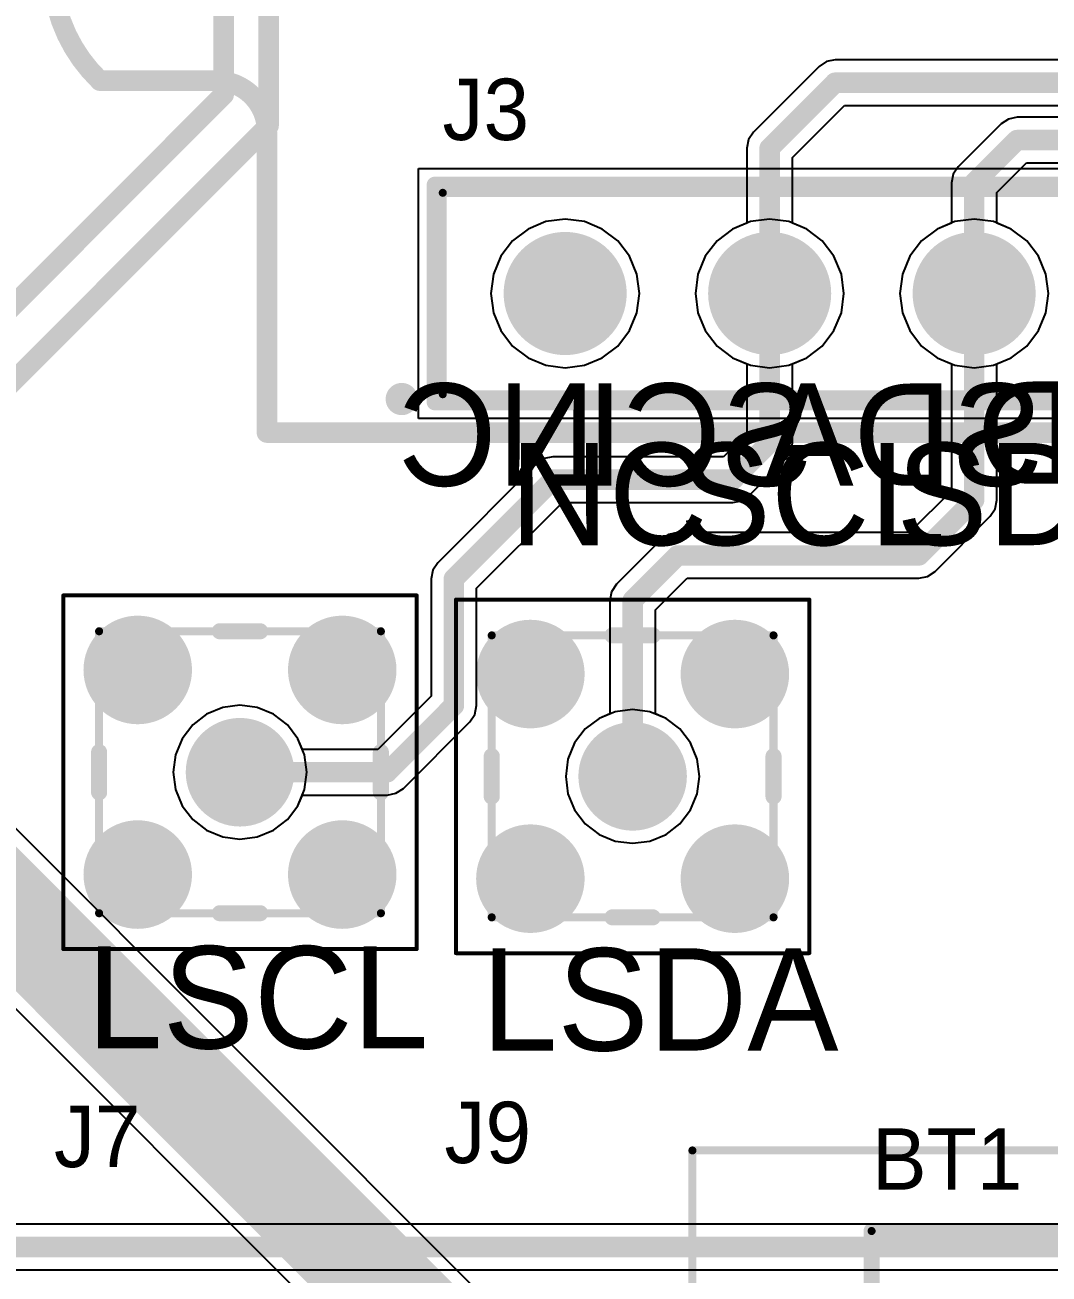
# Model space of a CAD drawing. Header units: millimetres. Extents: x 307 to 423, y 231 to 400.
# Drawn here: x 357.08 to 369.8, y 275.06 to 290.57 of the extents above; entities that cross this region are included whole.
import ezdxf

# ---------------------------------------------------------------- set-up
doc = ezdxf.new("R2010")
doc.units = ezdxf.units.MM
for name, color, linetype in [('BottomLayer', 5, 'Continuous'), ('BottomOverlay', 54, 'Continuous'), ('BottomSolder', 6, 'Continuous'), ('Mechanical13', 56, 'Continuous'), ('Mechanical15', 56, 'Continuous'), ('Mechanical20', 56, 'Continuous'), ('MidLayer1', 16, 'Continuous'), ('MidLayer2', 76, 'Continuous'), ('MultiLayer', 9, 'Continuous'), ('PadHoleLayer', 156, 'Continuous'), ('TopLayer', 1, 'Continuous'), ('TopOverlay', 2, 'Continuous'), ('TopSolder', 216, 'Continuous')]:
    doc.layers.add(name, color=color, linetype=linetype)

# ---------------------------------------------------------------- blocks, each defined once
blk = doc.blocks.new('SAMTEC_MMCX_J_P_H_ST_TH1_433')
at = {"layer": 'BottomLayer', "const_width": 0.674}
for points in [[(-1.607, 1.27, 1), (-0.933, 1.27, 1)], [(0.933, 1.27, 1), (1.607, 1.27, 1)], [(-0.337, 0, 1), (0.337, 0, 1)], [(-1.607, -1.27, 1), (-0.933, -1.27, 1)], [(0.933, -1.27, 1), (1.607, -1.27, 1)]]:
    blk.add_lwpolyline(points, format="xyb", close=True, dxfattribs=at)
at = {"layer": 'BottomSolder', "const_width": 0.674}
for points in [[(-1.607, 1.27, 1), (-0.933, 1.27, 1)], [(0.933, 1.27, 1), (1.607, 1.27, 1)], [(-0.337, 0, 1), (0.337, 0, 1)], [(-1.607, -1.27, 1), (-0.933, -1.27, 1)], [(0.933, -1.27, 1), (1.607, -1.27, 1)]]:
    blk.add_lwpolyline(points, format="xyb", close=True, dxfattribs=at)
at = {"layer": 'Mechanical13', "const_width": 0.1}
for points in [[(-1.75, -1.75), (-1.75, 1.75)], [(-1.75, 1.75), (1.75, 1.75)], [(1.75, -1.75), (1.75, 1.75)], [(-1.75, -1.75), (1.75, -1.75)]]:
    blk.add_lwpolyline(points, dxfattribs=at)
at = {"layer": 'Mechanical13', "const_width": 0.05}
for points in [[(-1.775, 1.75, 1), (-1.725, 1.75, 1)], [(-1.775, 1.75, 1), (-1.725, 1.75, 1)], [(1.725, 1.75, 1), (1.775, 1.75, 1)], [(1.725, 1.75, 1), (1.775, 1.75, 1)], [(-1.775, -1.75, 1), (-1.725, -1.75, 1)], [(-1.775, -1.75, 1), (-1.725, -1.75, 1)], [(1.725, -1.75, 1), (1.775, -1.75, 1)], [(1.725, -1.75, 1), (1.775, -1.75, 1)]]:
    blk.add_lwpolyline(points, format="xyb", close=True, dxfattribs=at)
at = {"layer": 'Mechanical15', "const_width": 0.05}
for points in [[(-2.195, -2.195), (-2.195, 2.195)], [(-2.195, 2.195), (2.195, 2.195)], [(2.195, -2.195), (2.195, 2.195)], [(-2.195, -2.195), (2.195, -2.195)]]:
    blk.add_lwpolyline(points, dxfattribs=at)
at = {"layer": 'Mechanical15', "const_width": 0.025}
for points in [[(-2.207, 2.195, 1), (-2.183, 2.195, 1)], [(-2.207, 2.195, 1), (-2.183, 2.195, 1)], [(2.183, 2.195, 1), (2.207, 2.195, 1)], [(2.183, 2.195, 1), (2.207, 2.195, 1)], [(-2.207, -2.195, 1), (-2.183, -2.195, 1)], [(-2.207, -2.195, 1), (-2.183, -2.195, 1)], [(2.183, -2.195, 1), (2.207, -2.195, 1)], [(2.183, -2.195, 1), (2.207, -2.195, 1)]]:
    blk.add_lwpolyline(points, format="xyb", close=True, dxfattribs=at)
at = {"layer": 'MidLayer1', "const_width": 0.674}
for points in [[(-1.607, 1.27, 1), (-0.933, 1.27, 1)], [(0.933, 1.27, 1), (1.607, 1.27, 1)], [(-0.337, 0, 1), (0.337, 0, 1)], [(-1.607, -1.27, 1), (-0.933, -1.27, 1)], [(0.933, -1.27, 1), (1.607, -1.27, 1)]]:
    blk.add_lwpolyline(points, format="xyb", close=True, dxfattribs=at)
at = {"layer": 'MidLayer2', "const_width": 0.674}
for points in [[(-1.607, 1.27, 1), (-0.933, 1.27, 1)], [(0.933, 1.27, 1), (1.607, 1.27, 1)], [(-0.337, 0, 1), (0.337, 0, 1)], [(-1.607, -1.27, 1), (-0.933, -1.27, 1)], [(0.933, -1.27, 1), (1.607, -1.27, 1)]]:
    blk.add_lwpolyline(points, format="xyb", close=True, dxfattribs=at)
at = {"layer": 'MultiLayer', "const_width": 0.674}
for points in [[(-1.607, 1.27, 1), (-0.933, 1.27, 1)], [(0.933, 1.27, 1), (1.607, 1.27, 1)], [(-0.337, 0, 1), (0.337, 0, 1)], [(-1.607, -1.27, 1), (-0.933, -1.27, 1)], [(0.933, -1.27, 1), (1.607, -1.27, 1)]]:
    blk.add_lwpolyline(points, format="xyb", close=True, dxfattribs=at)
at = {"layer": 'PadHoleLayer', "const_width": 0.42}
for points in [[(-1.48, 1.27, 1), (-1.06, 1.27, 1)], [(1.06, 1.27, 1), (1.48, 1.27, 1)], [(-0.21, 0, 1), (0.21, 0, 1)], [(-1.48, -1.27, 1), (-1.06, -1.27, 1)], [(1.06, -1.27, 1), (1.48, -1.27, 1)]]:
    blk.add_lwpolyline(points, format="xyb", close=True, dxfattribs=at)
at = {"layer": 'TopLayer', "const_width": 0.674}
for points in [[(-1.607, 1.27, 1), (-0.933, 1.27, 1)], [(0.933, 1.27, 1), (1.607, 1.27, 1)], [(-0.337, 0, 1), (0.337, 0, 1)], [(-1.607, -1.27, 1), (-0.933, -1.27, 1)], [(0.933, -1.27, 1), (1.607, -1.27, 1)]]:
    blk.add_lwpolyline(points, format="xyb", close=True, dxfattribs=at)
at = {"layer": 'TopOverlay', "const_width": 0.2}
for points in [[(-0.25, 1.75), (0.25, 1.75)], [(-1.75, -0.25), (-1.75, 0.25)], [(1.75, -0.25), (1.75, 0.25)], [(-0.25, -1.75), (0.25, -1.75)]]:
    blk.add_lwpolyline(points, dxfattribs=at)
at = {"layer": 'TopOverlay', "const_width": 0.1}
for points in [[(-0.3, 1.75, 1), (-0.2, 1.75, 1)], [(0.2, 1.75, 1), (0.3, 1.75, 1)], [(-1.8, 0.25, 1), (-1.7, 0.25, 1)], [(1.7, 0.25, 1), (1.8, 0.25, 1)], [(-1.8, -0.25, 1), (-1.7, -0.25, 1)], [(1.7, -0.25, 1), (1.8, -0.25, 1)], [(-0.3, -1.75, 1), (-0.2, -1.75, 1)], [(0.2, -1.75, 1), (0.3, -1.75, 1)]]:
    blk.add_lwpolyline(points, format="xyb", close=True, dxfattribs=at)
at = {"layer": 'TopSolder', "const_width": 0.674}
for points in [[(-1.607, 1.27, 1), (-0.933, 1.27, 1)], [(0.933, 1.27, 1), (1.607, 1.27, 1)], [(-0.337, 0, 1), (0.337, 0, 1)], [(-1.607, -1.27, 1), (-0.933, -1.27, 1)], [(0.933, -1.27, 1), (1.607, -1.27, 1)]]:
    blk.add_lwpolyline(points, format="xyb", close=True, dxfattribs=at)
blk = doc.blocks.new('SAMTEC_MMCX_J_P_H_ST_TH1_434')
at = {"layer": 'BottomLayer', "const_width": 0.674}
for points in [[(-1.607, 1.27, 1), (-0.933, 1.27, 1)], [(0.933, 1.27, 1), (1.607, 1.27, 1)], [(-0.337, 0, 1), (0.337, 0, 1)], [(-1.607, -1.27, 1), (-0.933, -1.27, 1)], [(0.933, -1.27, 1), (1.607, -1.27, 1)]]:
    blk.add_lwpolyline(points, format="xyb", close=True, dxfattribs=at)
at = {"layer": 'BottomSolder', "const_width": 0.674}
for points in [[(-1.607, 1.27, 1), (-0.933, 1.27, 1)], [(0.933, 1.27, 1), (1.607, 1.27, 1)], [(-0.337, 0, 1), (0.337, 0, 1)], [(-1.607, -1.27, 1), (-0.933, -1.27, 1)], [(0.933, -1.27, 1), (1.607, -1.27, 1)]]:
    blk.add_lwpolyline(points, format="xyb", close=True, dxfattribs=at)
at = {"layer": 'Mechanical13', "const_width": 0.1}
for points in [[(-1.75, -1.75), (-1.75, 1.75)], [(-1.75, 1.75), (1.75, 1.75)], [(1.75, -1.75), (1.75, 1.75)], [(-1.75, -1.75), (1.75, -1.75)]]:
    blk.add_lwpolyline(points, dxfattribs=at)
at = {"layer": 'Mechanical13', "const_width": 0.05}
for points in [[(-1.775, 1.75, 1), (-1.725, 1.75, 1)], [(-1.775, 1.75, 1), (-1.725, 1.75, 1)], [(1.725, 1.75, 1), (1.775, 1.75, 1)], [(1.725, 1.75, 1), (1.775, 1.75, 1)], [(-1.775, -1.75, 1), (-1.725, -1.75, 1)], [(-1.775, -1.75, 1), (-1.725, -1.75, 1)], [(1.725, -1.75, 1), (1.775, -1.75, 1)], [(1.725, -1.75, 1), (1.775, -1.75, 1)]]:
    blk.add_lwpolyline(points, format="xyb", close=True, dxfattribs=at)
at = {"layer": 'Mechanical15', "const_width": 0.05}
for points in [[(-2.195, -2.195), (-2.195, 2.195)], [(-2.195, 2.195), (2.195, 2.195)], [(2.195, -2.195), (2.195, 2.195)], [(-2.195, -2.195), (2.195, -2.195)]]:
    blk.add_lwpolyline(points, dxfattribs=at)
at = {"layer": 'Mechanical15', "const_width": 0.025}
for points in [[(-2.207, 2.195, 1), (-2.183, 2.195, 1)], [(-2.207, 2.195, 1), (-2.183, 2.195, 1)], [(2.183, 2.195, 1), (2.207, 2.195, 1)], [(2.183, 2.195, 1), (2.207, 2.195, 1)], [(-2.207, -2.195, 1), (-2.183, -2.195, 1)], [(-2.207, -2.195, 1), (-2.183, -2.195, 1)], [(2.183, -2.195, 1), (2.207, -2.195, 1)], [(2.183, -2.195, 1), (2.207, -2.195, 1)]]:
    blk.add_lwpolyline(points, format="xyb", close=True, dxfattribs=at)
at = {"layer": 'MidLayer1', "const_width": 0.674}
for points in [[(-1.607, 1.27, 1), (-0.933, 1.27, 1)], [(0.933, 1.27, 1), (1.607, 1.27, 1)], [(-0.337, 0, 1), (0.337, 0, 1)], [(-1.607, -1.27, 1), (-0.933, -1.27, 1)], [(0.933, -1.27, 1), (1.607, -1.27, 1)]]:
    blk.add_lwpolyline(points, format="xyb", close=True, dxfattribs=at)
at = {"layer": 'MidLayer2', "const_width": 0.674}
for points in [[(-1.607, 1.27, 1), (-0.933, 1.27, 1)], [(0.933, 1.27, 1), (1.607, 1.27, 1)], [(-0.337, 0, 1), (0.337, 0, 1)], [(-1.607, -1.27, 1), (-0.933, -1.27, 1)], [(0.933, -1.27, 1), (1.607, -1.27, 1)]]:
    blk.add_lwpolyline(points, format="xyb", close=True, dxfattribs=at)
at = {"layer": 'MultiLayer', "const_width": 0.674}
for points in [[(-1.607, 1.27, 1), (-0.933, 1.27, 1)], [(0.933, 1.27, 1), (1.607, 1.27, 1)], [(-0.337, 0, 1), (0.337, 0, 1)], [(-1.607, -1.27, 1), (-0.933, -1.27, 1)], [(0.933, -1.27, 1), (1.607, -1.27, 1)]]:
    blk.add_lwpolyline(points, format="xyb", close=True, dxfattribs=at)
at = {"layer": 'PadHoleLayer', "const_width": 0.42}
for points in [[(-1.48, 1.27, 1), (-1.06, 1.27, 1)], [(1.06, 1.27, 1), (1.48, 1.27, 1)], [(-0.21, 0, 1), (0.21, 0, 1)], [(-1.48, -1.27, 1), (-1.06, -1.27, 1)], [(1.06, -1.27, 1), (1.48, -1.27, 1)]]:
    blk.add_lwpolyline(points, format="xyb", close=True, dxfattribs=at)
at = {"layer": 'TopLayer', "const_width": 0.674}
for points in [[(-1.607, 1.27, 1), (-0.933, 1.27, 1)], [(0.933, 1.27, 1), (1.607, 1.27, 1)], [(-0.337, 0, 1), (0.337, 0, 1)], [(-1.607, -1.27, 1), (-0.933, -1.27, 1)], [(0.933, -1.27, 1), (1.607, -1.27, 1)]]:
    blk.add_lwpolyline(points, format="xyb", close=True, dxfattribs=at)
at = {"layer": 'TopOverlay', "const_width": 0.2}
for points in [[(-0.25, 1.75), (0.25, 1.75)], [(-1.75, -0.25), (-1.75, 0.25)], [(1.75, -0.25), (1.75, 0.25)], [(-0.25, -1.75), (0.25, -1.75)]]:
    blk.add_lwpolyline(points, dxfattribs=at)
at = {"layer": 'TopOverlay', "const_width": 0.1}
for points in [[(-0.3, 1.75, 1), (-0.2, 1.75, 1)], [(0.2, 1.75, 1), (0.3, 1.75, 1)], [(-1.8, 0.25, 1), (-1.7, 0.25, 1)], [(1.7, 0.25, 1), (1.8, 0.25, 1)], [(-1.8, -0.25, 1), (-1.7, -0.25, 1)], [(1.7, -0.25, 1), (1.8, -0.25, 1)], [(-0.3, -1.75, 1), (-0.2, -1.75, 1)], [(0.2, -1.75, 1), (0.3, -1.75, 1)]]:
    blk.add_lwpolyline(points, format="xyb", close=True, dxfattribs=at)
at = {"layer": 'TopSolder', "const_width": 0.674}
for points in [[(-1.607, 1.27, 1), (-0.933, 1.27, 1)], [(0.933, 1.27, 1), (1.607, 1.27, 1)], [(-0.337, 0, 1), (0.337, 0, 1)], [(-1.607, -1.27, 1), (-0.933, -1.27, 1)], [(0.933, -1.27, 1), (1.607, -1.27, 1)]]:
    blk.add_lwpolyline(points, format="xyb", close=True, dxfattribs=at)
blk = doc.blocks.new('61300411821_436')
at = {"layer": 'BottomLayer', "const_width": 0.765}
for points in [[(-4.192, 0, 1), (-3.428, 0, 1)], [(-1.652, 0, 1), (-0.888, 0, 1)], [(0.888, 0, 1), (1.652, 0, 1)], [(3.428, 0, 1), (4.192, 0, 1)]]:
    blk.add_lwpolyline(points, format="xyb", close=True, dxfattribs=at)
at = {"layer": 'BottomSolder', "const_width": 0.765}
for points in [[(-4.192, 0, 1), (-3.428, 0, 1)], [(-1.652, 0, 1), (-0.888, 0, 1)], [(0.888, 0, 1), (1.652, 0, 1)], [(3.428, 0, 1), (4.192, 0, 1)]]:
    blk.add_lwpolyline(points, format="xyb", close=True, dxfattribs=at)
at = {"layer": 'Mechanical13', "const_width": 0.1}
for points in [[(-5.33, -1.25), (-5.33, 1.25)], [(-5.33, 1.25), (5.33, 1.25)], [(5.33, -1.25), (5.33, 1.25)], [(-5.33, -1.25), (5.33, -1.25)]]:
    blk.add_lwpolyline(points, dxfattribs=at)
at = {"layer": 'Mechanical13', "const_width": 0.05}
for points in [[(-5.355, 1.25, 1), (-5.305, 1.25, 1)], [(-5.355, 1.25, 1), (-5.305, 1.25, 1)], [(5.305, 1.25, 1), (5.355, 1.25, 1)], [(5.305, 1.25, 1), (5.355, 1.25, 1)], [(-5.355, -1.25, 1), (-5.305, -1.25, 1)], [(-5.355, -1.25, 1), (-5.305, -1.25, 1)], [(5.305, -1.25, 1), (5.355, -1.25, 1)], [(5.305, -1.25, 1), (5.355, -1.25, 1)]]:
    blk.add_lwpolyline(points, format="xyb", close=True, dxfattribs=at)
at = {"layer": 'Mechanical15'}
for p, q in [((-5.63, -1.55), (-5.63, 1.55)), ((-5.63, 1.55), (5.63, 1.55)), ((5.63, 1.55), (5.63, -1.55)), ((5.63, -1.55), (-5.63, -1.55))]:
    blk.add_line(p, q, dxfattribs=at)
at = {"layer": 'MidLayer1', "const_width": 0.765}
for points in [[(-4.192, 0, 1), (-3.428, 0, 1)], [(-1.652, 0, 1), (-0.888, 0, 1)], [(0.888, 0, 1), (1.652, 0, 1)], [(3.428, 0, 1), (4.192, 0, 1)]]:
    blk.add_lwpolyline(points, format="xyb", close=True, dxfattribs=at)
at = {"layer": 'MidLayer2', "const_width": 0.765}
for points in [[(-4.192, 0, 1), (-3.428, 0, 1)], [(-1.652, 0, 1), (-0.888, 0, 1)], [(0.888, 0, 1), (1.652, 0, 1)], [(3.428, 0, 1), (4.192, 0, 1)]]:
    blk.add_lwpolyline(points, format="xyb", close=True, dxfattribs=at)
at = {"layer": 'MultiLayer', "const_width": 0.765}
for points in [[(-4.192, 0, 1), (-3.428, 0, 1)], [(-1.652, 0, 1), (-0.888, 0, 1)], [(0.888, 0, 1), (1.652, 0, 1)], [(3.428, 0, 1), (4.192, 0, 1)]]:
    blk.add_lwpolyline(points, format="xyb", close=True, dxfattribs=at)
at = {"layer": 'PadHoleLayer', "const_width": 0.51}
for points in [[(-4.065, 0, 1), (-3.555, 0, 1)], [(-1.525, 0, 1), (-1.015, 0, 1)], [(1.015, 0, 1), (1.525, 0, 1)], [(3.555, 0, 1), (4.065, 0, 1)]]:
    blk.add_lwpolyline(points, format="xyb", close=True, dxfattribs=at)
at = {"layer": 'TopLayer', "const_width": 0.765}
for points in [[(-4.192, 0, 1), (-3.428, 0, 1)], [(-1.652, 0, 1), (-0.888, 0, 1)], [(0.888, 0, 1), (1.652, 0, 1)], [(3.428, 0, 1), (4.192, 0, 1)]]:
    blk.add_lwpolyline(points, format="xyb", close=True, dxfattribs=at)
at = {"layer": 'TopOverlay', "const_width": 0.2}
for points in [[(-5.43, -1.35), (-5.43, 1.35)], [(-5.43, 1.35), (5.43, 1.35)], [(5.43, -1.35), (5.43, 1.35)], [(-5.43, -1.35), (5.43, -1.35)]]:
    blk.add_lwpolyline(points, dxfattribs=at)
at = {"layer": 'TopOverlay'}
for points, const_width in [([(-5.48, 1.35, 1), (-5.38, 1.35, 1)], 0.1), ([(-5.48, 1.35, 1), (-5.38, 1.35, 1)], 0.1), ([(5.38, 1.35, 1), (5.48, 1.35, 1)], 0.1), ([(5.38, 1.35, 1), (5.48, 1.35, 1)], 0.1), ([(-5.74, -1.31, 1), (-5.94, -1.31, 1)], 0.2), ([(-5.99, -1.31, 1), (-5.89, -1.31, 1)], 0.1), ([(-5.79, -1.31, 1), (-5.69, -1.31, 1)], 0.1), ([(-5.48, -1.35, 1), (-5.38, -1.35, 1)], 0.1), ([(-5.48, -1.35, 1), (-5.38, -1.35, 1)], 0.1), ([(5.38, -1.35, 1), (5.48, -1.35, 1)], 0.1), ([(5.38, -1.35, 1), (5.48, -1.35, 1)], 0.1)]:
    blk.add_lwpolyline(points, format="xyb", close=True, dxfattribs=dict(at, const_width=const_width))
at = {"layer": 'TopSolder', "const_width": 0.765}
for points in [[(-4.192, 0, 1), (-3.428, 0, 1)], [(-1.652, 0, 1), (-0.888, 0, 1)], [(0.888, 0, 1), (1.652, 0, 1)], [(3.428, 0, 1), (4.192, 0, 1)]]:
    blk.add_lwpolyline(points, format="xyb", close=True, dxfattribs=at)
blk = doc.blocks.new('TS14121260BK260SCRD_480')
at = {"layer": 'BottomLayer', "const_width": 0.975}
for points in [[(12.013, 0, 1), (12.988, 0, 1)], [(-0.487, -5, 1), (0.487, -5, 1)], [(12.013, -5, 1), (12.988, -5, 1)]]:
    blk.add_lwpolyline(points, format="xyb", close=True, dxfattribs=at)
at = {"layer": 'BottomLayer'}
blk.add_solid([(-0.975, -0.975), (0.975, -0.975), (-0.975, 0.975), (0.975, 0.975)], dxfattribs=at)
at = {"layer": 'BottomSolder', "const_width": 0.975}
for points in [[(12.013, 0, 1), (12.988, 0, 1)], [(-0.487, -5, 1), (0.487, -5, 1)], [(12.013, -5, 1), (12.988, -5, 1)]]:
    blk.add_lwpolyline(points, format="xyb", close=True, dxfattribs=at)
at = {"layer": 'BottomSolder'}
blk.add_solid([(-0.975, -0.975), (0.975, -0.975), (-0.975, 0.975), (0.975, 0.975)], dxfattribs=at)
at = {"layer": 'Mechanical15', "const_width": 0.1}
for points in [[(0.25, -8.5), (0.25, 3.5)], [(0.25, 3.5), (12.25, 3.5)], [(12.25, -8.5), (12.25, 3.5)], [(0.25, -8.5), (12.25, -8.5)]]:
    blk.add_lwpolyline(points, dxfattribs=at)
at = {"layer": 'Mechanical15', "const_width": 0.05}
for points in [[(0.225, 3.5, 1), (0.275, 3.5, 1)], [(0.225, 3.5, 1), (0.275, 3.5, 1)], [(12.225, 3.5, 1), (12.275, 3.5, 1)], [(12.225, 3.5, 1), (12.275, 3.5, 1)], [(0.225, -8.5, 1), (0.275, -8.5, 1)], [(0.225, -8.5, 1), (0.275, -8.5, 1)], [(12.225, -8.5, 1), (12.275, -8.5, 1)], [(12.225, -8.5, 1), (12.275, -8.5, 1)]]:
    blk.add_lwpolyline(points, format="xyb", close=True, dxfattribs=at)
at = {"layer": 'Mechanical20', "const_width": 0.1}
for points in [[(-1.975, -9.5), (-1.975, 4.5)], [(-1.975, 4.5), (14.475, 4.5)], [(14.475, -9.5), (14.475, 4.5)], [(-1.975, -9.5), (14.475, -9.5)]]:
    blk.add_lwpolyline(points, dxfattribs=at)
at = {"layer": 'Mechanical20', "const_width": 0.05}
for points in [[(-2, 4.5, 1), (-1.95, 4.5, 1)], [(-2, 4.5, 1), (-1.95, 4.5, 1)], [(14.45, 4.5, 1), (14.5, 4.5, 1)], [(14.45, 4.5, 1), (14.5, 4.5, 1)], [(-2, -9.5, 1), (-1.95, -9.5, 1)], [(-2, -9.5, 1), (-1.95, -9.5, 1)], [(14.45, -9.5, 1), (14.5, -9.5, 1)], [(14.45, -9.5, 1), (14.5, -9.5, 1)]]:
    blk.add_lwpolyline(points, format="xyb", close=True, dxfattribs=at)
at = {"layer": 'MidLayer1', "const_width": 0.975}
for points in [[(12.013, 0, 1), (12.988, 0, 1)], [(-0.487, -5, 1), (0.487, -5, 1)], [(12.013, -5, 1), (12.988, -5, 1)]]:
    blk.add_lwpolyline(points, format="xyb", close=True, dxfattribs=at)
at = {"layer": 'MidLayer1'}
blk.add_solid([(-0.975, -0.975), (0.975, -0.975), (-0.975, 0.975), (0.975, 0.975)], dxfattribs=at)
at = {"layer": 'MidLayer2', "const_width": 0.975}
for points in [[(12.013, 0, 1), (12.988, 0, 1)], [(-0.487, -5, 1), (0.487, -5, 1)], [(12.013, -5, 1), (12.988, -5, 1)]]:
    blk.add_lwpolyline(points, format="xyb", close=True, dxfattribs=at)
at = {"layer": 'MidLayer2'}
blk.add_solid([(-0.975, -0.975), (0.975, -0.975), (-0.975, 0.975), (0.975, 0.975)], dxfattribs=at)
at = {"layer": 'MultiLayer', "const_width": 0.975}
for points in [[(12.013, 0, 1), (12.988, 0, 1)], [(-0.487, -5, 1), (0.487, -5, 1)], [(12.013, -5, 1), (12.988, -5, 1)]]:
    blk.add_lwpolyline(points, format="xyb", close=True, dxfattribs=at)
at = {"layer": 'MultiLayer'}
blk.add_solid([(-0.975, -0.975), (0.975, -0.975), (-0.975, 0.975), (0.975, 0.975)], dxfattribs=at)
at = {"layer": 'PadHoleLayer', "const_width": 0.65}
for points in [[(-0.325, 0, 1), (0.325, 0, 1)], [(12.175, 0, 1), (12.825, 0, 1)], [(-0.325, -5, 1), (0.325, -5, 1)], [(12.175, -5, 1), (12.825, -5, 1)]]:
    blk.add_lwpolyline(points, format="xyb", close=True, dxfattribs=at)
at = {"layer": 'TopLayer', "const_width": 0.975}
for points in [[(12.013, 0, 1), (12.988, 0, 1)], [(-0.487, -5, 1), (0.487, -5, 1)], [(12.013, -5, 1), (12.988, -5, 1)]]:
    blk.add_lwpolyline(points, format="xyb", close=True, dxfattribs=at)
at = {"layer": 'TopLayer'}
blk.add_solid([(-0.975, -0.975), (0.975, -0.975), (-0.975, 0.975), (0.975, 0.975)], dxfattribs=at)
at = {"layer": 'TopOverlay', "const_width": 0.2}
for points in [[(0.25, 1.3), (0.25, 3.5)], [(0.25, 3.5), (12.25, 3.5)], [(12.25, 1.3), (12.25, 3.5)], [(0.25, -3.7), (0.25, -1.3)], [(12.25, -3.7), (12.25, -1.3)], [(0.25, -8.5), (0.25, -6.3)], [(12.25, -8.5), (12.25, -6.3)], [(0.25, -8.5), (12.25, -8.5)]]:
    blk.add_lwpolyline(points, dxfattribs=at)
at = {"layer": 'TopOverlay'}
for points, const_width in [([(0.2, 3.5, 1), (0.3, 3.5, 1)], 0.1), ([(0.2, 3.5, 1), (0.3, 3.5, 1)], 0.1), ([(12.2, 3.5, 1), (12.3, 3.5, 1)], 0.1), ([(12.2, 3.5, 1), (12.3, 3.5, 1)], 0.1), ([(0.2, 1.3, 1), (0.3, 1.3, 1)], 0.1), ([(12.2, 1.3, 1), (12.3, 1.3, 1)], 0.1), ([(-1.625, 0, 1), (-1.575, 0, 1)], 0.05), ([(-1.625, 0, 1), (-1.575, 0, 1)], 0.05), ([(-1.525, 0, 1), (-1.475, 0, 1)], 0.05), ([(-1.525, 0, 1), (-1.475, 0, 1)], 0.05), ([(0.2, -1.3, 1), (0.3, -1.3, 1)], 0.1), ([(12.2, -1.3, 1), (12.3, -1.3, 1)], 0.1), ([(0.2, -3.7, 1), (0.3, -3.7, 1)], 0.1), ([(12.2, -3.7, 1), (12.3, -3.7, 1)], 0.1), ([(0.2, -6.3, 1), (0.3, -6.3, 1)], 0.1), ([(12.2, -6.3, 1), (12.3, -6.3, 1)], 0.1), ([(0.2, -8.5, 1), (0.3, -8.5, 1)], 0.1), ([(0.2, -8.5, 1), (0.3, -8.5, 1)], 0.1), ([(12.2, -8.5, 1), (12.3, -8.5, 1)], 0.1), ([(12.2, -8.5, 1), (12.3, -8.5, 1)], 0.1)]:
    blk.add_lwpolyline(points, format="xyb", close=True, dxfattribs=dict(at, const_width=const_width))
at = {"layer": 'TopOverlay', "const_width": 0.1}
for points in [[(-1.6, 0, -1), (-1.5, 0)], [(-1.5, 0, -1), (-1.6, 0)]]:
    blk.add_lwpolyline(points, format="xyb", dxfattribs=at)
at = {"layer": 'TopSolder', "const_width": 0.975}
for points in [[(12.013, 0, 1), (12.988, 0, 1)], [(-0.487, -5, 1), (0.487, -5, 1)], [(12.013, -5, 1), (12.988, -5, 1)]]:
    blk.add_lwpolyline(points, format="xyb", close=True, dxfattribs=at)
at = {"layer": 'TopSolder'}
blk.add_solid([(-0.975, -0.975), (0.975, -0.975), (-0.975, 0.975), (0.975, 0.975)], dxfattribs=at)

msp = doc.modelspace()

# ---------------------------------------------------------------- linework, layer by layer
at = {"layer": 'BottomLayer'}
for p, q in [((363.814, 273.748), (348.785, 288.778)), ((363.553, 288.128), (363.331, 288.036)), ((363.792, 288.159), (363.553, 288.128)), ((364.031, 288.128), (363.792, 288.159)), ((364.253, 288.036), (364.031, 288.128)), ((366.093, 288.128), (365.871, 288.036)), ((366.332, 288.159), (366.093, 288.128)), ((366.571, 288.128), (366.332, 288.159)), ((366.793, 288.036), (366.571, 288.128)), ((368.633, 288.128), (368.411, 288.036)), ((368.872, 288.159), (368.633, 288.128)), ((369.111, 288.128), (368.872, 288.159)), ((369.333, 288.036), (369.111, 288.128)), ((363.331, 288.036), (363.139, 287.889)), ((364.445, 287.889), (364.253, 288.036)), ((365.871, 288.036), (365.679, 287.889)), ((366.985, 287.889), (366.793, 288.036)), ((368.411, 288.036), (368.219, 287.889)), ((369.525, 287.889), (369.333, 288.036)), ((347.433, 287.89), (362.463, 272.861)), ((363.139, 287.889), (362.993, 287.698)), ((364.591, 287.698), (364.445, 287.889)), ((365.679, 287.889), (365.533, 287.698)), ((367.131, 287.698), (366.985, 287.889)), ((368.219, 287.889), (368.073, 287.698)), ((369.671, 287.698), (369.525, 287.889)), ((362.993, 287.698), (362.901, 287.475)), ((364.683, 287.475), (364.591, 287.698)), ((365.533, 287.698), (365.441, 287.475)), ((367.223, 287.475), (367.131, 287.698)), ((368.073, 287.698), (367.981, 287.475)), ((369.763, 287.475), (369.671, 287.698)), ((362.901, 287.475), (362.869, 287.236)), ((364.715, 287.236), (364.683, 287.475)), ((365.441, 287.475), (365.409, 287.236)), ((367.255, 287.236), (367.223, 287.475)), ((367.981, 287.475), (367.949, 287.236)), ((369.795, 287.236), (369.763, 287.475)), ((362.869, 287.236), (362.901, 286.998)), ((364.683, 286.998), (364.715, 287.236)), ((365.409, 287.236), (365.441, 286.998)), ((367.223, 286.998), (367.255, 287.236)), ((367.949, 287.236), (367.981, 286.998)), ((369.763, 286.998), (369.795, 287.236)), ((362.901, 286.998), (362.993, 286.775)), ((364.591, 286.775), (364.683, 286.998)), ((365.441, 286.998), (365.533, 286.775)), ((367.131, 286.775), (367.223, 286.998)), ((367.981, 286.998), (368.073, 286.775)), ((369.671, 286.775), (369.763, 286.998)), ((362.993, 286.775), (363.139, 286.584)), ((364.445, 286.584), (364.591, 286.775)), ((365.533, 286.775), (365.679, 286.584)), ((366.985, 286.584), (367.131, 286.775)), ((368.073, 286.775), (368.219, 286.584)), ((369.525, 286.584), (369.671, 286.775)), ((363.139, 286.584), (363.331, 286.437)), ((364.253, 286.437), (364.445, 286.584)), ((365.679, 286.584), (365.871, 286.437)), ((366.793, 286.437), (366.985, 286.584)), ((368.219, 286.584), (368.411, 286.437)), ((369.333, 286.437), (369.525, 286.584)), ((363.331, 286.437), (363.553, 286.345)), ((364.031, 286.345), (364.253, 286.437)), ((365.871, 286.437), (366.093, 286.345)), ((366.571, 286.345), (366.793, 286.437)), ((368.411, 286.437), (368.633, 286.345)), ((369.111, 286.345), (369.333, 286.437)), ((363.553, 286.345), (363.792, 286.314)), ((363.792, 286.314), (364.031, 286.345)), ((366.093, 286.345), (366.332, 286.314)), ((366.332, 286.314), (366.571, 286.345)), ((368.633, 286.345), (368.872, 286.314)), ((368.872, 286.314), (369.111, 286.345)), ((359.538, 282.096), (359.338, 282.013)), ((359.753, 282.124), (359.538, 282.096)), ((359.968, 282.096), (359.753, 282.124)), ((360.169, 282.013), (359.968, 282.096)), ((364.415, 282.045), (364.215, 281.962)), ((364.63, 282.073), (364.415, 282.045)), ((364.845, 282.045), (364.63, 282.073)), ((365.046, 281.962), (364.845, 282.045)), ((359.338, 282.013), (359.166, 281.88)), ((360.341, 281.88), (360.169, 282.013)), ((364.215, 281.962), (364.042, 281.83)), ((365.218, 281.83), (365.046, 281.962)), ((359.166, 281.88), (359.034, 281.708)), ((360.473, 281.708), (360.341, 281.88)), ((364.042, 281.83), (363.91, 281.658)), ((365.35, 281.658), (365.218, 281.83)), ((359.034, 281.708), (358.951, 281.508)), ((360.556, 281.508), (360.473, 281.708)), ((363.91, 281.658), (363.827, 281.457)), ((365.433, 281.457), (365.35, 281.658)), ((358.951, 281.508), (358.922, 281.293)), ((360.584, 281.293), (360.556, 281.508)), ((363.827, 281.457), (363.799, 281.242)), ((365.461, 281.242), (365.433, 281.457)), ((358.922, 281.293), (358.951, 281.078)), ((360.556, 281.078), (360.584, 281.293)), ((363.799, 281.242), (363.827, 281.027)), ((365.433, 281.027), (365.461, 281.242)), ((358.951, 281.078), (359.034, 280.877)), ((360.473, 280.877), (360.556, 281.078)), ((363.827, 281.027), (363.91, 280.826)), ((365.35, 280.826), (365.433, 281.027)), ((359.034, 280.877), (359.166, 280.705)), ((360.341, 280.705), (360.473, 280.877)), ((363.91, 280.826), (364.042, 280.654)), ((365.218, 280.654), (365.35, 280.826)), ((359.166, 280.705), (359.338, 280.573)), ((360.169, 280.573), (360.341, 280.705)), ((364.042, 280.654), (364.215, 280.522)), ((365.046, 280.522), (365.218, 280.654)), ((359.338, 280.573), (359.538, 280.49)), ((359.538, 280.49), (359.753, 280.462)), ((359.753, 280.462), (359.968, 280.49)), ((359.968, 280.49), (360.169, 280.573)), ((364.215, 280.522), (364.415, 280.439)), ((364.845, 280.439), (365.046, 280.522)), ((364.415, 280.439), (364.63, 280.411)), ((364.63, 280.411), (364.845, 280.439))]:
    msp.add_line(p, q, dxfattribs=at)
at = {"layer": 'BottomLayer', "const_width": 1.27}
msp.add_lwpolyline([(347.993, 288.45), (363.254, 273.188)], dxfattribs=at)
at = {"layer": 'MidLayer1'}
for p, q in [((363.553, 288.128), (363.331, 288.036)), ((363.792, 288.159), (363.553, 288.128)), ((364.031, 288.128), (363.792, 288.159)), ((364.253, 288.036), (364.031, 288.128)), ((366.093, 288.128), (365.871, 288.036)), ((366.332, 288.159), (366.093, 288.128)), ((366.571, 288.128), (366.332, 288.159)), ((366.793, 288.036), (366.571, 288.128)), ((368.633, 288.128), (368.411, 288.036)), ((368.872, 288.159), (368.633, 288.128)), ((369.111, 288.128), (368.872, 288.159)), ((369.333, 288.036), (369.111, 288.128)), ((363.331, 288.036), (363.139, 287.889)), ((364.445, 287.889), (364.253, 288.036)), ((365.871, 288.036), (365.679, 287.889)), ((366.985, 287.889), (366.793, 288.036)), ((368.411, 288.036), (368.219, 287.889)), ((369.525, 287.889), (369.333, 288.036)), ((363.139, 287.889), (362.993, 287.698)), ((364.591, 287.698), (364.445, 287.889)), ((365.679, 287.889), (365.533, 287.698)), ((367.131, 287.698), (366.985, 287.889)), ((368.219, 287.889), (368.073, 287.698)), ((369.671, 287.698), (369.525, 287.889)), ((362.993, 287.698), (362.901, 287.475)), ((364.683, 287.475), (364.591, 287.698)), ((365.533, 287.698), (365.441, 287.475)), ((367.223, 287.475), (367.131, 287.698)), ((368.073, 287.698), (367.981, 287.475)), ((369.763, 287.475), (369.671, 287.698)), ((362.901, 287.475), (362.869, 287.236)), ((364.715, 287.236), (364.683, 287.475)), ((365.441, 287.475), (365.409, 287.236)), ((367.255, 287.236), (367.223, 287.475)), ((367.981, 287.475), (367.949, 287.236)), ((369.795, 287.236), (369.763, 287.475)), ((362.869, 287.236), (362.901, 286.998)), ((364.683, 286.998), (364.715, 287.236)), ((365.409, 287.236), (365.441, 286.998)), ((367.223, 286.998), (367.255, 287.236)), ((367.949, 287.236), (367.981, 286.998)), ((369.763, 286.998), (369.795, 287.236)), ((362.901, 286.998), (362.993, 286.775)), ((364.591, 286.775), (364.683, 286.998)), ((365.441, 286.998), (365.533, 286.775)), ((367.131, 286.775), (367.223, 286.998)), ((367.981, 286.998), (368.073, 286.775)), ((369.671, 286.775), (369.763, 286.998)), ((362.993, 286.775), (363.139, 286.584)), ((364.445, 286.584), (364.591, 286.775)), ((365.533, 286.775), (365.679, 286.584)), ((366.985, 286.584), (367.131, 286.775)), ((368.073, 286.775), (368.219, 286.584)), ((369.525, 286.584), (369.671, 286.775)), ((363.139, 286.584), (363.331, 286.437)), ((364.253, 286.437), (364.445, 286.584)), ((365.679, 286.584), (365.871, 286.437)), ((366.793, 286.437), (366.985, 286.584)), ((368.219, 286.584), (368.411, 286.437)), ((369.333, 286.437), (369.525, 286.584)), ((363.331, 286.437), (363.553, 286.345)), ((364.031, 286.345), (364.253, 286.437)), ((365.871, 286.437), (366.093, 286.345)), ((366.571, 286.345), (366.793, 286.437)), ((368.411, 286.437), (368.633, 286.345)), ((369.111, 286.345), (369.333, 286.437)), ((363.553, 286.345), (363.792, 286.314)), ((363.792, 286.314), (364.031, 286.345)), ((366.093, 286.345), (366.332, 286.314)), ((366.332, 286.314), (366.571, 286.345)), ((368.633, 286.345), (368.872, 286.314)), ((368.872, 286.314), (369.111, 286.345)), ((359.538, 282.096), (359.338, 282.013)), ((359.753, 282.124), (359.538, 282.096)), ((359.968, 282.096), (359.753, 282.124)), ((360.169, 282.013), (359.968, 282.096)), ((364.415, 282.045), (364.215, 281.962)), ((364.63, 282.073), (364.415, 282.045)), ((364.845, 282.045), (364.63, 282.073)), ((365.046, 281.962), (364.845, 282.045)), ((359.338, 282.013), (359.166, 281.88)), ((360.341, 281.88), (360.169, 282.013)), ((364.215, 281.962), (364.042, 281.83)), ((365.218, 281.83), (365.046, 281.962)), ((359.166, 281.88), (359.034, 281.708)), ((360.473, 281.708), (360.341, 281.88)), ((364.042, 281.83), (363.91, 281.658)), ((365.35, 281.658), (365.218, 281.83)), ((359.034, 281.708), (358.951, 281.508)), ((360.556, 281.508), (360.473, 281.708)), ((363.91, 281.658), (363.827, 281.457)), ((365.433, 281.457), (365.35, 281.658)), ((358.951, 281.508), (358.922, 281.293)), ((360.584, 281.293), (360.556, 281.508)), ((363.827, 281.457), (363.799, 281.242)), ((365.461, 281.242), (365.433, 281.457)), ((358.922, 281.293), (358.951, 281.078)), ((360.556, 281.078), (360.584, 281.293)), ((363.799, 281.242), (363.827, 281.027)), ((365.433, 281.027), (365.461, 281.242)), ((358.951, 281.078), (359.034, 280.877)), ((360.473, 280.877), (360.556, 281.078)), ((363.827, 281.027), (363.91, 280.826)), ((365.35, 280.826), (365.433, 281.027)), ((359.034, 280.877), (359.166, 280.705)), ((360.341, 280.705), (360.473, 280.877)), ((363.91, 280.826), (364.042, 280.654)), ((365.218, 280.654), (365.35, 280.826)), ((359.166, 280.705), (359.338, 280.573)), ((360.169, 280.573), (360.341, 280.705)), ((364.042, 280.654), (364.215, 280.522)), ((365.046, 280.522), (365.218, 280.654)), ((359.338, 280.573), (359.538, 280.49)), ((359.538, 280.49), (359.753, 280.462)), ((359.753, 280.462), (359.968, 280.49)), ((359.968, 280.49), (360.169, 280.573)), ((364.215, 280.522), (364.415, 280.439)), ((364.845, 280.439), (365.046, 280.522)), ((364.415, 280.439), (364.63, 280.411)), ((364.63, 280.411), (364.845, 280.439))]:
    msp.add_line(p, q, dxfattribs=at)
at = {"layer": 'MidLayer2', "const_width": 0.254}
for points in [[(359.55, 339.598), (359.55, 289.703)], [(360.109, 339.586), (360.109, 289.319)], [(352.464, 282.616), (359.55, 289.703)], [(353.099, 282.309), (360.109, 289.319)]]:
    msp.add_lwpolyline(points, dxfattribs=at)
at = {"layer": 'MidLayer2', "const_width": 0.127}
for points in [[(359.487, 289.703, 1), (359.614, 289.703, 1)], [(359.487, 289.703, 1), (359.614, 289.703, 1)], [(360.045, 289.319, 1), (360.172, 289.319, 1)], [(360.045, 289.319, 1), (360.172, 289.319, 1)]]:
    msp.add_lwpolyline(points, format="xyb", close=True, dxfattribs=at)
at = {"layer": 'TopLayer'}
for p, q in [((367.037, 290.114), (366.945, 290.052)), ((367.145, 290.135), (367.037, 290.114)), ((388.836, 290.135), (367.145, 290.135)), ((366.945, 290.052), (366.132, 289.24)), ((366.945, 290.052), (366.945, 290.052)), ((366.614, 288.923), (367.262, 289.57)), ((367.262, 289.57), (388.719, 289.57)), ((369.206, 289.341), (368.672, 288.808)), ((369.297, 289.402), (369.206, 289.341)), ((369.405, 289.424), (369.297, 289.402)), ((381.267, 289.424), (369.405, 289.424)), ((369.405, 289.424), (369.405, 289.424)), ((366.132, 289.24), (366.071, 289.148)), ((366.071, 289.148), (366.05, 289.04)), ((366.05, 289.04), (366.05, 289.04)), ((366.05, 289.04), (366.05, 288.11)), ((366.614, 288.11), (366.614, 288.923)), ((368.611, 288.716), (368.59, 288.608)), ((368.672, 288.808), (368.611, 288.716)), ((369.154, 288.491), (369.522, 288.859)), ((369.522, 288.859), (381.15, 288.859)), ((368.59, 288.608), (368.59, 288.608)), ((368.59, 288.608), (368.59, 288.11)), ((369.154, 288.11), (369.154, 288.491)), ((363.553, 288.128), (363.331, 288.036)), ((363.792, 288.159), (363.553, 288.128)), ((364.031, 288.128), (363.792, 288.159)), ((364.253, 288.036), (364.031, 288.128)), ((366.05, 288.11), (365.871, 288.036)), ((366.793, 288.036), (366.614, 288.11)), ((368.59, 288.11), (368.411, 288.036)), ((369.333, 288.036), (369.154, 288.11)), ((363.331, 288.036), (363.139, 287.889)), ((364.445, 287.889), (364.253, 288.036)), ((365.871, 288.036), (365.679, 287.889)), ((366.985, 287.889), (366.793, 288.036)), ((368.411, 288.036), (368.219, 287.889)), ((369.525, 287.889), (369.333, 288.036)), ((363.139, 287.889), (362.993, 287.698)), ((364.591, 287.698), (364.445, 287.889)), ((365.679, 287.889), (365.533, 287.698)), ((367.131, 287.698), (366.985, 287.889)), ((368.219, 287.889), (368.073, 287.698)), ((369.671, 287.698), (369.525, 287.889)), ((362.993, 287.698), (362.901, 287.475)), ((364.683, 287.475), (364.591, 287.698)), ((365.533, 287.698), (365.441, 287.475)), ((367.223, 287.475), (367.131, 287.698)), ((368.073, 287.698), (367.981, 287.475)), ((369.763, 287.475), (369.671, 287.698)), ((362.901, 287.475), (362.869, 287.236)), ((364.715, 287.236), (364.683, 287.475)), ((365.441, 287.475), (365.409, 287.236)), ((367.255, 287.236), (367.223, 287.475)), ((367.981, 287.475), (367.949, 287.236)), ((369.795, 287.236), (369.763, 287.475)), ((362.869, 287.236), (362.901, 286.998)), ((364.683, 286.998), (364.715, 287.236)), ((365.409, 287.236), (365.441, 286.998)), ((367.223, 286.998), (367.255, 287.236)), ((367.949, 287.236), (367.981, 286.998)), ((369.763, 286.998), (369.795, 287.236)), ((362.901, 286.998), (362.993, 286.775)), ((364.591, 286.775), (364.683, 286.998)), ((365.441, 286.998), (365.533, 286.775)), ((367.131, 286.775), (367.223, 286.998)), ((367.981, 286.998), (368.073, 286.775)), ((369.671, 286.775), (369.763, 286.998)), ((362.993, 286.775), (363.139, 286.584)), ((364.445, 286.584), (364.591, 286.775)), ((365.533, 286.775), (365.679, 286.584)), ((366.985, 286.584), (367.131, 286.775)), ((368.073, 286.775), (368.219, 286.584)), ((369.525, 286.584), (369.671, 286.775)), ((363.139, 286.584), (363.331, 286.437)), ((364.253, 286.437), (364.445, 286.584)), ((365.679, 286.584), (365.871, 286.437)), ((366.793, 286.437), (366.985, 286.584)), ((368.219, 286.584), (368.411, 286.437)), ((369.333, 286.437), (369.525, 286.584)), ((363.331, 286.437), (363.553, 286.345)), ((364.031, 286.345), (364.253, 286.437)), ((365.871, 286.437), (366.05, 286.363)), ((366.614, 286.363), (366.793, 286.437)), ((368.411, 286.437), (368.59, 286.363)), ((369.154, 286.363), (369.333, 286.437)), ((363.553, 286.345), (363.792, 286.314)), ((363.792, 286.314), (364.031, 286.345)), ((366.05, 286.363), (366.05, 285.499)), ((366.614, 285.382), (366.614, 286.363)), ((368.59, 286.363), (368.59, 284.788)), ((369.154, 284.671), (369.154, 286.363)), ((366.05, 285.499), (365.758, 285.207)), ((366.593, 285.274), (366.614, 285.382)), ((363.531, 285.186), (363.44, 285.125)), ((363.64, 285.207), (363.531, 285.186)), ((365.758, 285.207), (363.64, 285.207)), ((366.074, 284.725), (366.532, 285.182)), ((366.532, 285.182), (366.593, 285.274)), ((366.532, 285.182), (366.532, 285.182)), ((363.44, 285.125), (362.209, 283.894)), ((363.44, 285.125), (363.44, 285.125)), ((365.983, 284.664), (366.074, 284.725)), ((368.59, 284.788), (368.069, 284.268)), ((362.692, 283.578), (363.757, 284.643)), ((363.757, 284.643), (365.875, 284.643)), ((365.875, 284.643), (365.983, 284.664)), ((365.875, 284.643), (365.875, 284.643)), ((369.072, 284.471), (369.133, 284.563)), ((369.133, 284.563), (369.154, 284.671)), ((368.386, 283.785), (369.072, 284.471)), ((369.072, 284.471), (369.072, 284.471)), ((365.081, 284.246), (364.989, 284.185)), ((365.189, 284.268), (365.081, 284.246)), ((368.069, 284.268), (365.189, 284.268)), ((364.989, 284.185), (364.43, 283.626)), ((364.989, 284.185), (364.989, 284.185)), ((362.148, 283.803), (362.127, 283.695)), ((362.209, 283.894), (362.148, 283.803)), ((368.294, 283.724), (368.386, 283.785)), ((362.127, 283.695), (362.127, 283.695)), ((362.127, 283.695), (362.127, 282.237)), ((364.43, 283.626), (364.369, 283.534)), ((364.913, 283.309), (365.306, 283.703)), ((365.306, 283.703), (368.186, 283.703)), ((368.186, 283.703), (368.294, 283.724)), ((368.186, 283.703), (368.186, 283.703)), ((362.692, 282.12), (362.692, 283.578)), ((364.369, 283.534), (364.348, 283.426)), ((364.348, 283.426), (364.348, 283.426)), ((364.348, 283.426), (364.348, 282.017)), ((364.913, 282.017), (364.913, 283.309)), ((362.127, 282.237), (361.465, 281.575)), ((359.538, 282.096), (359.338, 282.013)), ((359.753, 282.124), (359.538, 282.096)), ((359.968, 282.096), (359.753, 282.124)), ((360.169, 282.013), (359.968, 282.096)), ((362.67, 282.012), (362.692, 282.12)), ((362.692, 282.12), (362.692, 282.12)), ((359.338, 282.013), (359.166, 281.88)), ((360.341, 281.88), (360.169, 282.013)), ((361.782, 281.093), (362.609, 281.92)), ((362.609, 281.92), (362.67, 282.012)), ((362.609, 281.92), (362.609, 281.92)), ((364.215, 281.962), (364.042, 281.83)), ((364.348, 282.017), (364.215, 281.962)), ((365.046, 281.962), (364.913, 282.017)), ((365.218, 281.83), (365.046, 281.962)), ((359.166, 281.88), (359.034, 281.708)), ((360.473, 281.708), (360.341, 281.88)), ((364.042, 281.83), (363.91, 281.658)), ((365.35, 281.658), (365.218, 281.83)), ((359.034, 281.708), (358.951, 281.508)), ((360.528, 281.575), (360.473, 281.708)), ((361.465, 281.575), (360.528, 281.575)), ((363.91, 281.658), (363.827, 281.457)), ((365.433, 281.457), (365.35, 281.658)), ((358.951, 281.508), (358.922, 281.293)), ((363.827, 281.457), (363.799, 281.242)), ((365.461, 281.242), (365.433, 281.457)), ((358.922, 281.293), (358.951, 281.078)), ((363.799, 281.242), (363.827, 281.027)), ((365.433, 281.027), (365.461, 281.242)), ((358.951, 281.078), (359.034, 280.877)), ((360.473, 280.877), (360.528, 281.01)), ((360.528, 281.01), (361.582, 281.01)), ((361.582, 281.01), (361.69, 281.032)), ((361.582, 281.01), (361.582, 281.01)), ((361.69, 281.032), (361.782, 281.093)), ((363.827, 281.027), (363.91, 280.826)), ((365.35, 280.826), (365.433, 281.027)), ((359.034, 280.877), (359.166, 280.705)), ((360.341, 280.705), (360.473, 280.877)), ((363.91, 280.826), (364.042, 280.654)), ((365.218, 280.654), (365.35, 280.826)), ((359.166, 280.705), (359.338, 280.573)), ((360.169, 280.573), (360.341, 280.705)), ((364.042, 280.654), (364.215, 280.522)), ((365.046, 280.522), (365.218, 280.654)), ((359.338, 280.573), (359.538, 280.49)), ((359.538, 280.49), (359.753, 280.462)), ((359.753, 280.462), (359.968, 280.49)), ((359.968, 280.49), (360.169, 280.573)), ((364.215, 280.522), (364.415, 280.439)), ((364.845, 280.439), (365.046, 280.522)), ((364.415, 280.439), (364.63, 280.411)), ((364.63, 280.411), (364.845, 280.439)), ((378.915, 275.682), (351.158, 275.682)), ((351.041, 275.118), (379.032, 275.118))]:
    msp.add_line(p, q, dxfattribs=at)
at = {"layer": 'TopLayer', "const_width": 0.254}
for points in [[(366.332, 289.04), (367.145, 289.853)], [(367.145, 289.853), (388.836, 289.853)], [(368.872, 288.608), (369.405, 289.141)], [(369.405, 289.141), (381.267, 289.141)], [(366.332, 287.236), (366.332, 289.04)], [(368.872, 287.236), (368.872, 288.608)], [(366.332, 285.382), (366.332, 287.236)], [(368.872, 284.671), (368.872, 287.236)], [(365.875, 284.925), (366.332, 285.382)], [(362.409, 283.695), (363.64, 284.925)], [(363.64, 284.925), (365.875, 284.925)], [(368.186, 283.985), (368.872, 284.671)], [(364.63, 283.426), (365.189, 283.985)], [(365.189, 283.985), (368.186, 283.985)], [(362.409, 282.12), (362.409, 283.695)], [(364.63, 281.242), (364.63, 283.426)], [(361.582, 281.293), (362.409, 282.12)], [(359.753, 281.293), (361.582, 281.293)], [(351.041, 275.4), (379.032, 275.4)]]:
    msp.add_lwpolyline(points, dxfattribs=at)
at = {"layer": 'TopLayer', "const_width": 0.127}
for points in [[(367.081, 289.853, 1), (367.208, 289.853, 1)], [(367.081, 289.853, 1), (367.208, 289.853, 1)], [(369.342, 289.141, 1), (369.469, 289.141, 1)], [(369.342, 289.141, 1), (369.469, 289.141, 1)], [(366.268, 289.04, 1), (366.395, 289.04, 1)], [(366.268, 289.04, 1), (366.395, 289.04, 1)], [(368.808, 288.608, 1), (368.935, 288.608, 1)], [(368.808, 288.608, 1), (368.935, 288.608, 1)], [(366.268, 287.236, 1), (366.395, 287.236, 1)], [(366.268, 287.236, 1), (366.395, 287.236, 1)], [(368.808, 287.236, 1), (368.935, 287.236, 1)], [(368.808, 287.236, 1), (368.935, 287.236, 1)], [(366.268, 285.382, 1), (366.395, 285.382, 1)], [(366.268, 285.382, 1), (366.395, 285.382, 1)], [(363.576, 284.925, 1), (363.703, 284.925, 1)], [(363.576, 284.925, 1), (363.703, 284.925, 1)], [(365.811, 284.925, 1), (365.938, 284.925, 1)], [(365.811, 284.925, 1), (365.938, 284.925, 1)], [(368.808, 284.671, 1), (368.935, 284.671, 1)], [(368.808, 284.671, 1), (368.935, 284.671, 1)], [(365.125, 283.985, 1), (365.252, 283.985, 1)], [(365.125, 283.985, 1), (365.252, 283.985, 1)], [(368.123, 283.985, 1), (368.25, 283.985, 1)], [(368.123, 283.985, 1), (368.25, 283.985, 1)], [(362.346, 283.695, 1), (362.473, 283.695, 1)], [(362.346, 283.695, 1), (362.473, 283.695, 1)], [(364.567, 283.426, 1), (364.694, 283.426, 1)], [(364.567, 283.426, 1), (364.694, 283.426, 1)], [(362.346, 282.12, 1), (362.473, 282.12, 1)], [(362.346, 282.12, 1), (362.473, 282.12, 1)], [(359.69, 281.293, 1), (359.817, 281.293, 1)], [(361.519, 281.293, 1), (361.646, 281.293, 1)], [(361.519, 281.293, 1), (361.646, 281.293, 1)], [(364.567, 281.242, 1), (364.694, 281.242, 1)]]:
    msp.add_lwpolyline(points, format="xyb", close=True, dxfattribs=at)
at = {"layer": 'TopOverlay', "const_width": 0.25}
for points in [[(358.013, 289.878, -0.414214), (357.95, 292.596)], [(359.453, 289.878, -0.414212), (360.088, 289.247)]]:
    msp.add_lwpolyline(points, format="xyb", dxfattribs=at)
at = {"layer": 'TopOverlay', "const_width": 0.254}
for points in [[(358.013, 289.878), (359.453, 289.878)], [(360.088, 285.539), (360.088, 289.247)], [(360.088, 285.509), (373.393, 285.509)]]:
    msp.add_lwpolyline(points, dxfattribs=at)
at = {"layer": 'TopOverlay'}
for points, const_width in [([(357.949, 289.878, 1), (358.076, 289.878, 1)], 0.127), ([(357.95, 289.878, 1), (358.075, 289.878, 1)], 0.125), ([(359.389, 289.878, 1), (359.516, 289.878, 1)], 0.127), ([(359.39, 289.878, 1), (359.515, 289.878, 1)], 0.125), ([(360.024, 289.247, 1), (360.151, 289.247, 1)], 0.127), ([(360.025, 289.247, 1), (360.15, 289.247, 1)], 0.125), ([(360.024, 285.539, 1), (360.151, 285.539, 1)], 0.127), ([(360.024, 285.509, 1), (360.151, 285.509, 1)], 0.127)]:
    msp.add_lwpolyline(points, format="xyb", close=True, dxfattribs=dict(at, const_width=const_width))

# ---------------------------------------------------------------- block references
for name, p in [('61300411821_436', (367.602, 287.236)), ('SAMTEC_MMCX_J_P_H_ST_TH1_434', (359.753, 281.293)), ('SAMTEC_MMCX_J_P_H_ST_TH1_433', (364.63, 281.242)), ('TS14121260BK260SCRD_480', (367.348, 272.098))]:
    msp.add_blockref(name, p)

# ---------------------------------------------------------------- texts
at = {"layer": 'BottomOverlay', "text_generation_flag": 2}
for s, p in [('NC', (364.173, 284.849)), ('SCL', (366.865, 284.849)), ('SDA', (369.736, 284.849)), ('GND', (372.682, 284.874))]:
    msp.add_text(s, height=1.27, rotation=360, dxfattribs=at).set_placement(p)
at = {"layer": 'TopOverlay'}
for s, p in [('J3', (362.268, 289.141)), ('J7', (357.442, 276.391)), ('J9', (362.293, 276.441)), ('BT1', (367.602, 276.111))]:
    msp.add_text(s, height=0.762, dxfattribs=at).set_placement(p)
for s, p in [('NC', (363.106, 284.112)), ('SCL', (365.214, 284.112)), ('SDA', (367.907, 284.112)), ('LSCL', (357.848, 277.864)), ('LSDA', (362.751, 277.838))]:
    msp.add_text(s, height=1.27, rotation=360, dxfattribs=at).set_placement(p)

doc.saveas('drawing.dxf')
